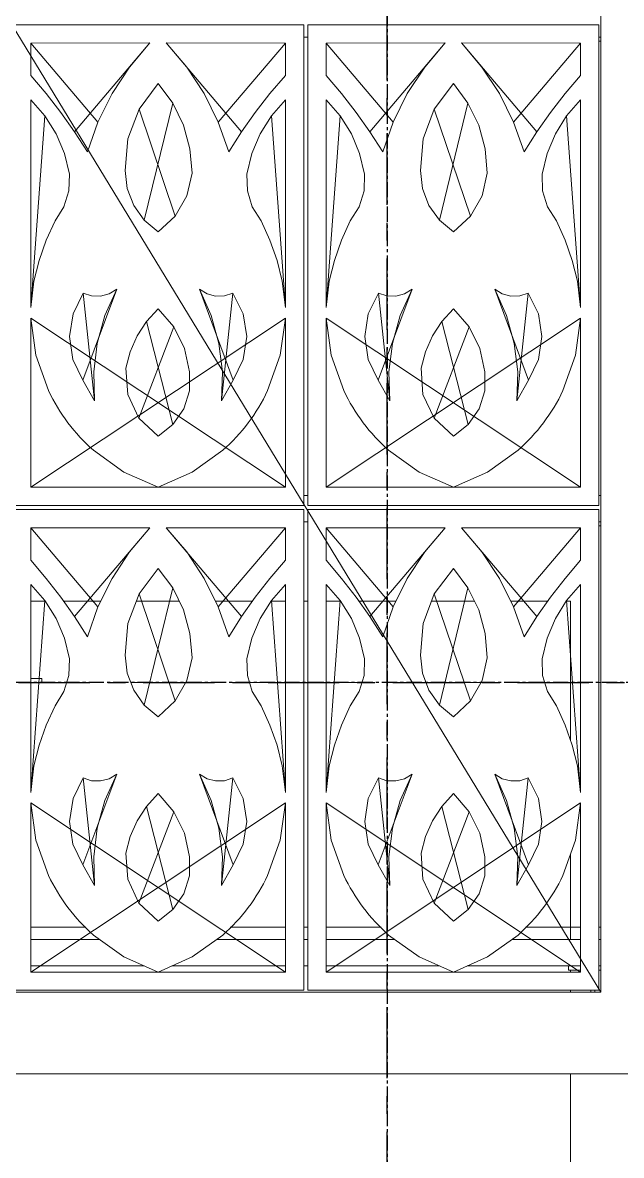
# Model space of a CAD drawing. Header units: millimetres. Extents: x -153298 to 620751, y -313239 to 250031.
# Drawn here: x 54138 to 55608, y 25166 to 27946 of the extents above; entities that cross this region are included whole.
import ezdxf
from ezdxf.enums import TextEntityAlignment as Align

# ---------------------------------------------------------------- set-up
doc = ezdxf.new("R2010")
doc.units = ezdxf.units.MM
for name, pattern in [('CENTER', [2, 1.25, -0.25, 0.25, -0.25]), ('TA_GL_000.70000', [1.925, 0.7, -0.175, 0.175, -0.175, 0.7]), ('XKITLINE00', [0])]:
    doc.linetypes.add(name, pattern=pattern)
for name, color, linetype in [('000 - 0_SYM_DWG_GRIDLINE_MAIN_COLOR_251', 251, 'Continuous'), ('000 - 0_SYM_DWG_SLOPE-SYM_TEXT_COLOR_3', 3, 'Continuous'), ('000 - EXISTING_BUILDING_MAIN_COLOR_251', 251, 'Continuous'), ('000 - EXISTING_BUILDING_MAIN_COLOR_3', 3, 'Continuous'), ('000 - GRID', 251, 'CENTER')]:
    doc.layers.add(name, color=color, linetype=linetype)
doc.layers.add('Part', color=2, linetype='Continuous', lineweight=0)
doc.styles.add('ARIAL', font='arial.ttf')
doc.styles.add('TA', font='', dxfattribs={"height": 4.5})
doc.styles.get('TA').set_extended_font_data('Cordia New')

# ---------------------------------------------------------------- blocks, each defined once
blk = doc.blocks.new('*A12821247')
at = {"layer": 'Part', "linetype": 'XKITLINE00', "lineweight": 0}
for p, q in [((495.057888, 7.699376), (495.057888, 8.82254)), ((495.057888, 8.82254), (495.257895, 8.82254)), ((495.617911, 8.82254), (495.657912, 8.82254)), ((495.057888, 3.778517), (495.057888, 5.452118)), ((495.057888, 3.138387), (495.057888, 3.178517)), ((495.057888, 2.742546), (495.057888, 2.782517)), ((495.057888, -19.280042), (495.057888, 1.142546))]:
    blk.add_line(p, q, dxfattribs=at)
blk = doc.blocks.new('*A13041267')
at = {"layer": 'Part', "linetype": 'XKITLINE00', "lineweight": 0}
for p, q in [((484.457919, 10.42254), (484.739185, 10.42254)), ((485.104635, 10.42254), (485.83285, 10.42254)), ((486.529858, 10.42254), (487.371649, 10.42254)), ((488.082964, 10.42254), (488.811179, 10.42254)), ((489.176629, 10.42254), (489.457895, 10.42254)), ((489.817911, 10.42254), (489.897911, 10.42254)), ((490.257919, 10.42254), (490.539185, 10.42254)), ((490.904635, 10.42254), (491.63285, 10.42254)), ((492.329858, 10.42254), (493.171649, 10.42254)), ((493.882964, 10.42254), (494.611179, 10.42254)), ((494.976629, 10.42254), (495.057889, 10.42254)), ((495.057889, 8.82254), (495.057889, 10.42254)), ((484.457919, 8.82254), (485.161046, 8.82254)), ((486.421795, 8.82254), (487.50225, 8.82254)), ((488.754768, 8.82254), (489.457895, 8.82254)), ((489.817911, 8.82254), (489.897911, 8.82254)), ((490.257919, 8.82254), (490.961046, 8.82254)), ((492.221795, 8.82254), (493.30225, 8.82254)), ((494.554768, 8.82254), (495.057889, 8.82254))]:
    blk.add_line(p, q, dxfattribs=at)
blk = doc.blocks.new('*A13051268')
at = {"layer": 'Part', "linetype": 'XKITLINE00', "lineweight": 0}
for p, q in [((484.457919, 8.822545), (485.161047, 8.822545)), ((486.421793, 8.822545), (487.502253, 8.822545)), ((488.754767, 8.822545), (489.457895, 8.822545)), ((489.817911, 8.822545), (489.897911, 8.822545)), ((490.257919, 8.822545), (490.961047, 8.822545)), ((492.221793, 8.822545), (493.302253, 8.822545)), ((494.554767, 8.822545), (495.257895, 8.822545)), ((495.617911, 8.822545), (495.657912, 8.822545)), ((484.457919, 4.022545), (485.541614, 4.022545)), ((488.3742, 4.022545), (489.457895, 4.022545)), ((489.817911, 4.022545), (489.897911, 4.022545)), ((490.257919, 4.022545), (491.341614, 4.022545)), ((494.1742, 4.022545), (495.257895, 4.022545)), ((495.617911, 4.022545), (495.657912, 4.022545))]:
    blk.add_line(p, q, dxfattribs=at)
blk = doc.blocks.new('*A17691722')
at = {"layer": '000 - EXISTING_BUILDING_MAIN_COLOR_3', "linetype": 'XKITLINE00', "lineweight": 0}
for p, q in [((472.457912, 40.822545), (495.657912, 2.742546)), ((495.657912, 2.742546), (495.657912, 40.822545)), ((495.657912, 2.742546), (472.457912, 2.742546)), ((398.857909, 1.142546), (521.257903, 1.142546))]:
    blk.add_line(p, q, dxfattribs=at)
blk = doc.blocks.new('*A17701723')
at = {"layer": 'Part', "linetype": 'XKITLINE00', "lineweight": 0}
for p, q in [((489.817911, 12.498517), (489.897911, 12.498517)), ((495.617911, 12.498517), (495.657912, 12.498517)), ((489.817911, 11.978517), (489.897911, 11.978517)), ((495.617911, 11.978517), (495.657912, 11.978517))]:
    blk.add_line(p, q, dxfattribs=at)
blk = doc.blocks.new('*A17711724')
at = {"layer": 'Part', "linetype": 'XKITLINE00', "lineweight": 0}
for p, q in [((489.817911, 21.498517), (489.897911, 21.498517)), ((495.617911, 21.498517), (495.657912, 21.498517))]:
    blk.add_line(p, q, dxfattribs=at)
blk = doc.blocks.new('*A17741727')
at = {"layer": 'Part', "linetype": 'XKITLINE00', "lineweight": 0}
for p, q in [((484.457919, 3.778517), (485.808691, 3.778517)), ((488.107123, 3.778517), (489.457895, 3.778517)), ((489.817911, 3.778517), (489.897911, 3.778517)), ((490.257919, 3.778517), (491.608691, 3.778517)), ((493.907123, 3.778517), (495.257895, 3.778517)), ((495.617911, 3.778517), (495.657912, 3.778517)), ((484.457919, 3.258517), (486.687711, 3.258517)), ((487.228117, 3.258517), (489.457895, 3.258517)), ((489.817911, 3.258517), (489.897911, 3.258517)), ((490.257919, 3.258517), (492.487711, 3.258517)), ((493.028117, 3.258517), (495.257895, 3.258517)), ((495.617911, 3.258517), (495.657912, 3.258517))]:
    blk.add_line(p, q, dxfattribs=at)
blk = doc.blocks.new('*A17841737')
at = {"layer": 'Part', "linetype": 'XKITLINE00', "lineweight": 0}
blk.add_line((495.617911, 11.898517), (495.657912, 11.898517), dxfattribs=at)
blk = doc.blocks.new('*A17861739')
at = {"layer": 'Part', "linetype": 'XKITLINE00', "lineweight": 0}
blk.add_line((495.617911, 21.418517), (495.657912, 21.418517), dxfattribs=at)
blk = doc.blocks.new('*A19051854')
at = {"layer": 'Part', "linetype": 'XKITLINE00', "lineweight": 0}
for p, q in [((495.457855, 2.742546), (495.457855, 2.782517)), ((495.537855, 2.742546), (495.537855, 2.782517))]:
    blk.add_line(p, q, dxfattribs=at)
blk = doc.blocks.new('*A19061855')
at = {"layer": 'Part', "linetype": 'XKITLINE00', "lineweight": 0}
for p, q in [((495.017855, 3.258517), (495.017855, 3.178517)), ((495.017855, 3.178517), (495.257895, 3.178517)), ((495.617911, 3.178517), (495.657912, 3.178517))]:
    blk.add_line(p, q, dxfattribs=at)
blk = doc.blocks.new('*A19081857')
at = {"layer": 'Part', "linetype": 'XKITLINE00', "lineweight": 0}
blk.add_line((495.617911, 8.822545), (495.657912, 8.822545), dxfattribs=at)
blk = doc.blocks.new('*A19111860')
at = {"layer": '000 - EXISTING_BUILDING_MAIN_COLOR_251', "linetype": 'XKITLINE00', "lineweight": 0}
for p, q in [((489.817911, 21.742517), (484.097911, 21.742517)), ((489.817911, 12.302517), (489.817911, 21.742517)), ((495.617911, 21.742517), (489.897911, 21.742517)), ((489.897911, 21.742517), (489.897911, 12.302517)), ((495.617911, 12.302517), (495.617911, 21.742517)), ((484.457919, 21.382523), (486.797671, 21.383195)), ((484.457919, 21.382523), (485.777312, 19.830619)), ((484.457919, 20.745377), (484.457919, 21.382523)), ((486.797671, 21.383195), (485.318825, 19.638561)), ((486.797671, 21.383195), (486.395711, 20.90812)), ((487.118143, 21.383195), (488.596989, 19.638561)), ((487.520103, 20.90812), (487.118143, 21.383195)), ((487.118143, 21.383195), (489.457895, 21.382523)), ((489.457895, 21.382523), (488.138502, 19.830619)), ((489.457895, 21.382523), (489.457895, 20.745377)), ((490.257919, 21.382523), (492.597671, 21.383195)), ((490.257919, 21.382523), (491.577312, 19.830619)), ((490.257919, 20.745377), (490.257919, 21.382523)), ((492.597671, 21.383195), (491.118825, 19.638561)), ((492.597671, 21.383195), (492.195711, 20.90812)), ((492.918143, 21.383195), (494.396989, 19.638561)), ((493.320103, 20.90812), (492.918143, 21.383195)), ((492.918143, 21.383195), (495.257895, 21.382523)), ((495.257895, 21.382523), (493.938502, 19.830619)), ((495.257895, 21.382523), (495.257895, 20.745377)), ((484.762219, 20.39014), (484.457919, 20.745377)), ((486.395711, 20.90812), (486.053931, 20.388068)), ((487.861883, 20.388068), (487.520103, 20.90812)), ((489.153595, 20.39014), (489.457895, 20.745377)), ((490.562219, 20.39014), (490.257919, 20.745377)), ((492.195711, 20.90812), (491.853931, 20.388068)), ((493.661883, 20.388068), (493.320103, 20.90812)), ((494.953595, 20.39014), (495.257895, 20.745377)), ((486.584028, 20.086175), (486.957895, 20.585694)), ((486.957895, 20.585694), (487.244908, 20.201065)), ((492.384028, 20.086175), (492.757895, 20.585694)), ((492.757895, 20.585694), (493.044908, 20.201065)), ((484.457919, 20.266434), (484.457919, 16.186434)), ((484.732936, 19.952518), (484.457919, 20.266434)), ((485.049402, 20.020927), (484.762219, 20.39014)), ((486.053931, 20.388068), (485.777312, 19.830619)), ((488.138502, 19.830619), (487.861883, 20.388068)), ((489.153595, 20.39014), (488.866412, 20.020927)), ((489.182878, 19.952518), (489.457895, 20.266434)), ((489.457895, 16.186434), (489.457895, 20.266434)), ((490.257919, 20.266434), (490.257919, 16.186434)), ((490.532936, 19.952518), (490.257919, 20.266434)), ((490.849402, 20.020927), (490.562219, 20.39014)), ((491.853931, 20.388068), (491.577312, 19.830619)), ((493.938502, 19.830619), (493.661883, 20.388068)), ((494.953595, 20.39014), (494.666412, 20.020927)), ((494.982878, 19.952518), (495.257895, 20.266434)), ((495.257895, 16.186434), (495.257895, 20.266434)), ((485.318825, 19.638561), (485.049402, 20.020927)), ((486.363857, 19.502377), (486.584028, 20.086175)), ((486.584028, 20.086175), (487.295296, 17.983653)), ((487.244908, 20.201065), (486.684853, 17.901446)), ((487.244908, 20.201065), (487.456162, 19.770151)), ((488.866412, 20.020927), (488.596989, 19.638561)), ((491.118825, 19.638561), (490.849402, 20.020927)), ((492.163857, 19.502377), (492.384028, 20.086175)), ((492.384028, 20.086175), (493.095296, 17.983653)), ((493.044908, 20.201065), (492.484853, 17.901446)), ((493.044908, 20.201065), (493.256162, 19.770151)), ((494.666412, 20.020927), (494.396989, 19.638561)), ((484.457919, 16.186434), (484.732936, 19.952518)), ((484.732936, 19.952518), (484.954443, 19.598805)), ((485.777312, 19.830619), (485.569888, 19.243897)), ((488.345926, 19.243897), (488.138502, 19.830619)), ((488.961371, 19.598805), (489.182878, 19.952518)), ((489.182878, 19.952518), (489.457895, 16.186434)), ((490.257919, 16.186434), (490.532936, 19.952518)), ((490.532936, 19.952518), (490.754443, 19.598805)), ((491.577312, 19.830619), (491.369888, 19.243897)), ((494.145926, 19.243897), (493.938502, 19.830619)), ((494.761371, 19.598805), (494.982878, 19.952518)), ((494.982878, 19.952518), (495.257895, 16.186434)), ((484.954443, 19.598805), (485.116785, 19.214328)), ((485.569888, 19.243897), (485.318825, 19.638561)), ((487.456162, 19.770151), (487.584427, 19.307697)), ((488.596989, 19.638561), (488.345926, 19.243897)), ((488.799029, 19.214328), (488.961371, 19.598805)), ((490.754443, 19.598805), (490.916785, 19.214328)), ((491.369888, 19.243897), (491.118825, 19.638561)), ((493.256162, 19.770151), (493.384427, 19.307697)), ((494.396989, 19.638561), (494.145926, 19.243897)), ((494.599029, 19.214328), (494.761371, 19.598805)), ((486.314758, 18.880376), (486.363857, 19.502377)), ((492.114758, 18.880376), (492.163857, 19.502377)), ((485.215815, 18.808901), (485.116785, 19.214328)), ((487.625313, 18.829529), (487.584427, 19.307697)), ((488.699998, 18.808901), (488.799029, 19.214328)), ((491.015815, 18.808901), (490.916785, 19.214328)), ((493.425313, 18.829529), (493.384427, 19.307697)), ((494.499998, 18.808901), (494.599029, 19.214328)), ((485.215815, 18.808901), (485.203508, 18.481042)), ((486.352504, 18.525819), (486.314758, 18.880376)), ((487.625313, 18.829529), (487.524698, 18.381468)), ((488.712306, 18.481042), (488.699998, 18.808901)), ((491.015815, 18.808901), (491.003508, 18.481042)), ((492.152504, 18.525819), (492.114758, 18.880376)), ((493.425313, 18.829529), (493.324698, 18.381468)), ((494.512306, 18.481042), (494.499998, 18.808901)), ((485.203508, 18.481042), (485.10734, 18.167363)), ((486.478596, 18.192297), (486.352504, 18.525819)), ((488.808474, 18.167363), (488.712306, 18.481042)), ((491.003508, 18.481042), (490.90734, 18.167363)), ((492.278596, 18.192297), (492.152504, 18.525819)), ((494.608474, 18.167363), (494.512306, 18.481042)), ((487.524698, 18.381468), (487.295296, 17.983653)), ((493.324698, 18.381468), (493.095296, 17.983653)), ((484.933773, 17.888944), (485.10734, 18.167363)), ((486.684853, 17.901446), (486.478596, 18.192297)), ((488.982041, 17.888944), (488.808474, 18.167363)), ((490.733773, 17.888944), (490.90734, 18.167363)), ((492.484853, 17.901446), (492.278596, 18.192297)), ((494.782041, 17.888944), (494.608474, 18.167363)), ((484.933773, 17.888944), (484.759609, 17.508841)), ((486.957895, 17.672135), (486.684853, 17.901446)), ((487.295296, 17.983653), (486.957895, 17.672135)), ((489.156205, 17.508841), (488.982041, 17.888944)), ((490.733773, 17.888944), (490.559609, 17.508841)), ((492.757895, 17.672135), (492.484853, 17.901446)), ((493.095296, 17.983653), (492.757895, 17.672135)), ((494.956205, 17.508841), (494.782041, 17.888944)), ((484.759609, 17.508841), (484.621038, 17.114367)), ((489.294776, 17.114367), (489.156205, 17.508841)), ((490.559609, 17.508841), (490.421038, 17.114367)), ((495.094776, 17.114367), (494.956205, 17.508841)), ((484.621038, 17.114367), (484.519228, 16.708848)), ((489.396585, 16.708848), (489.294776, 17.114367)), ((490.421038, 17.114367), (490.319228, 16.708848)), ((495.196585, 16.708848), (495.094776, 17.114367)), ((484.519228, 16.708848), (484.457919, 16.186434)), ((489.457895, 16.186434), (489.396585, 16.708848)), ((490.319228, 16.708848), (490.257919, 16.186434)), ((495.257895, 16.186434), (495.196585, 16.708848)), ((485.287051, 16.065111), (485.486307, 16.471741)), ((486.145884, 16.545792), (485.481119, 14.761918)), ((485.486307, 16.471741), (485.708994, 14.356827)), ((485.486307, 16.471741), (485.65231, 16.41699)), ((486.145884, 16.545792), (485.91483, 16.029249)), ((485.996155, 16.455593), (486.145884, 16.545792)), ((487.76993, 16.545792), (488.434695, 14.761918)), ((488.000984, 16.029249), (487.76993, 16.545792)), ((487.76993, 16.545792), (487.919659, 16.455593)), ((488.429507, 16.471741), (488.20682, 14.356827)), ((488.263504, 16.41699), (488.429507, 16.471741)), ((488.429507, 16.471741), (488.628763, 16.065111)), ((491.087051, 16.065111), (491.286307, 16.471741)), ((491.945884, 16.545792), (491.281119, 14.761918)), ((491.286307, 16.471741), (491.508994, 14.356827)), ((491.286307, 16.471741), (491.45231, 16.41699)), ((491.945884, 16.545792), (491.71483, 16.029249)), ((491.796155, 16.455593), (491.945884, 16.545792)), ((493.56993, 16.545792), (494.234695, 14.761918)), ((493.800984, 16.029249), (493.56993, 16.545792)), ((493.56993, 16.545792), (493.719659, 16.455593)), ((494.229507, 16.471741), (494.00682, 14.356827)), ((494.063504, 16.41699), (494.229507, 16.471741)), ((494.229507, 16.471741), (494.428763, 16.065111)), ((485.65231, 16.41699), (485.82702, 16.411456)), ((485.82702, 16.411456), (485.996155, 16.455593)), ((487.919659, 16.455593), (488.088793, 16.411456)), ((488.088793, 16.411456), (488.263504, 16.41699)), ((491.45231, 16.41699), (491.62702, 16.411456)), ((491.62702, 16.411456), (491.796155, 16.455593)), ((493.719659, 16.455593), (493.888793, 16.411456)), ((493.888793, 16.411456), (494.063504, 16.41699)), ((485.217637, 15.617637), (485.287051, 16.065111)), ((485.91483, 16.029249), (485.763059, 15.484118)), ((486.732818, 15.912025), (486.957895, 16.16272)), ((486.957895, 16.16272), (487.265902, 15.80632)), ((488.152755, 15.484118), (488.000984, 16.029249)), ((488.628763, 16.065111), (488.698177, 15.617637)), ((491.017637, 15.617637), (491.087051, 16.065111)), ((491.71483, 16.029249), (491.563059, 15.484118)), ((492.532818, 15.912025), (492.757895, 16.16272)), ((492.757895, 16.16272), (493.065902, 15.80632)), ((493.952755, 15.484118), (493.800984, 16.029249)), ((494.428763, 16.065111), (494.498177, 15.617637)), ((489.457895, 12.658387), (484.457919, 15.978957)), ((489.457895, 15.978957), (484.457919, 12.658387)), ((484.457919, 12.658387), (484.457919, 15.978957)), ((484.457919, 15.978957), (484.559356, 15.249821)), ((486.54957, 15.62931), (486.732818, 15.912025)), ((487.265902, 15.80632), (486.582075, 14.014752)), ((486.732818, 15.912025), (487.251025, 13.890287)), ((487.265902, 15.80632), (487.47561, 15.384524)), ((489.356458, 15.249821), (489.457895, 15.978957)), ((489.457895, 15.978957), (489.457895, 12.658387)), ((495.257895, 12.658387), (490.257919, 15.978957)), ((495.257895, 15.978957), (490.257919, 12.658387)), ((490.257919, 12.658387), (490.257919, 15.978957)), ((490.257919, 15.978957), (490.359356, 15.249821)), ((492.34957, 15.62931), (492.532818, 15.912025)), ((493.065902, 15.80632), (492.382075, 14.014752)), ((492.532818, 15.912025), (493.051025, 13.890287)), ((493.065902, 15.80632), (493.27561, 15.384524)), ((495.156458, 15.249821), (495.257895, 15.978957)), ((495.257895, 15.978957), (495.257895, 12.658387)), ((485.284335, 15.16975), (485.217637, 15.617637)), ((486.412631, 15.321487), (486.54957, 15.62931)), ((488.698177, 15.617637), (488.631479, 15.16975)), ((491.084335, 15.16975), (491.017637, 15.617637)), ((492.212631, 15.321487), (492.34957, 15.62931)), ((494.498177, 15.617637), (494.431479, 15.16975)), ((485.763059, 15.484118), (485.693936, 14.922491)), ((487.47561, 15.384524), (487.573846, 14.92383)), ((488.221878, 14.922491), (488.152755, 15.484118)), ((491.563059, 15.484118), (491.493936, 14.922491)), ((493.27561, 15.384524), (493.373846, 14.92383)), ((494.021878, 14.922491), (493.952755, 15.484118)), ((484.559356, 15.249821), (484.805602, 14.55607)), ((485.481119, 14.761918), (485.284335, 15.16975)), ((486.325347, 14.996081), (486.412631, 15.321487)), ((488.631479, 15.16975), (488.434695, 14.761918)), ((489.110212, 14.55607), (489.356458, 15.249821)), ((490.359356, 15.249821), (490.605602, 14.55607)), ((491.281119, 14.761918), (491.084335, 15.16975)), ((492.125347, 14.996081), (492.212631, 15.321487)), ((494.431479, 15.16975), (494.234695, 14.761918)), ((494.910212, 14.55607), (495.156458, 15.249821)), ((485.693936, 14.922491), (485.708994, 14.356827)), ((486.361087, 14.481185), (486.325347, 14.996081)), ((487.57361, 14.551665), (487.573846, 14.92383)), ((488.20682, 14.356827), (488.221878, 14.922491)), ((491.493936, 14.922491), (491.508994, 14.356827)), ((492.161087, 14.481185), (492.125347, 14.996081)), ((493.37361, 14.551665), (493.373846, 14.92383)), ((494.00682, 14.356827), (494.021878, 14.922491)), ((485.708994, 14.356827), (485.481119, 14.761918)), ((488.434695, 14.761918), (488.20682, 14.356827)), ((491.508994, 14.356827), (491.281119, 14.761918)), ((494.234695, 14.761918), (494.00682, 14.356827)), ((486.582075, 14.014752), (486.361087, 14.481185)), ((487.57361, 14.551665), (487.462653, 14.196425)), ((492.382075, 14.014752), (492.161087, 14.481185)), ((493.37361, 14.551665), (493.262653, 14.196425)), ((486.957895, 13.660981), (486.582075, 14.014752)), ((487.462653, 14.196425), (487.251025, 13.890287)), ((492.757895, 13.660981), (492.382075, 14.014752)), ((493.262653, 14.196425), (493.051025, 13.890287)), ((487.251025, 13.890287), (486.957895, 13.660981)), ((493.051025, 13.890287), (492.757895, 13.660981)), ((485.686609, 13.385891), (486.285244, 12.957448)), ((487.63057, 12.957448), (488.229205, 13.385891)), ((491.486609, 13.385891), (492.085244, 12.957448)), ((493.43057, 12.957448), (494.029205, 13.385891)), ((486.285244, 12.957448), (486.957919, 12.658387)), ((486.957919, 12.658387), (487.63057, 12.957448)), ((492.085244, 12.957448), (492.757919, 12.658387)), ((492.757919, 12.658387), (493.43057, 12.957448)), ((489.457895, 12.658387), (484.457919, 12.658387)), ((495.257895, 12.658387), (490.257919, 12.658387)), ((484.097911, 12.302517), (489.817911, 12.302517)), ((489.897911, 12.302517), (495.617911, 12.302517)), ((489.817911, 12.222517), (484.097911, 12.222517)), ((489.817911, 2.782517), (489.817911, 12.222517)), ((495.617911, 12.222517), (489.897911, 12.222517)), ((489.897911, 12.222517), (489.897911, 2.782517)), ((495.617911, 2.782517), (495.617911, 12.222517)), ((484.457919, 11.862523), (486.797671, 11.863195)), ((484.457919, 11.862523), (485.777312, 10.310619)), ((484.457919, 11.225377), (484.457919, 11.862523)), ((486.797671, 11.863195), (485.318825, 10.118561)), ((486.797671, 11.863195), (486.395711, 11.38812)), ((488.596989, 10.118561), (487.118143, 11.863195)), ((487.520103, 11.38812), (487.118143, 11.863195)), ((487.118143, 11.863195), (489.457895, 11.862523)), ((489.457895, 11.862523), (488.138502, 10.310619)), ((489.457895, 11.862523), (489.457895, 11.225377)), ((490.257919, 11.862523), (492.597671, 11.863195)), ((491.577312, 10.310619), (490.257919, 11.862523)), ((490.257919, 11.225377), (490.257919, 11.862523)), ((492.597671, 11.863195), (491.118825, 10.118561)), ((492.597671, 11.863195), (492.195711, 11.38812)), ((494.396989, 10.118561), (492.918143, 11.863195)), ((493.320103, 11.38812), (492.918143, 11.863195)), ((492.918143, 11.863195), (495.257895, 11.862523)), ((495.257895, 11.862523), (493.938502, 10.310619)), ((495.257895, 11.862523), (495.257895, 11.225377)), ((486.395711, 11.38812), (486.053931, 10.868068)), ((487.861883, 10.868068), (487.520103, 11.38812)), ((492.195711, 11.38812), (491.853931, 10.868068)), ((493.661883, 10.868068), (493.320103, 11.38812)), ((484.762219, 10.87014), (484.457919, 11.225377)), ((489.153595, 10.87014), (489.457895, 11.225377)), ((490.562219, 10.87014), (490.257919, 11.225377)), ((494.953595, 10.87014), (495.257895, 11.225377)), ((486.584028, 10.566175), (486.957895, 11.065694)), ((486.957895, 11.065694), (487.244908, 10.681065)), ((492.384028, 10.566175), (492.757895, 11.065694)), ((492.757895, 11.065694), (493.044908, 10.681065)), ((484.457919, 10.746434), (484.457919, 6.666434)), ((484.732936, 10.432518), (484.457919, 10.746434)), ((485.049402, 10.500927), (484.762219, 10.87014)), ((486.053931, 10.868068), (485.777312, 10.310619)), ((487.244908, 10.681065), (486.684853, 8.381446)), ((487.244908, 10.681065), (487.456162, 10.250151)), ((488.138502, 10.310619), (487.861883, 10.868068)), ((489.153595, 10.87014), (488.866412, 10.500927)), ((489.182878, 10.432518), (489.457895, 10.746434)), ((489.457895, 6.666434), (489.457895, 10.746434)), ((490.257919, 10.746434), (490.257919, 6.666434)), ((490.532936, 10.432518), (490.257919, 10.746434)), ((490.849402, 10.500927), (490.562219, 10.87014)), ((491.853931, 10.868068), (491.577312, 10.310619)), ((493.044908, 10.681065), (492.484853, 8.381446)), ((493.044908, 10.681065), (493.256162, 10.250151)), ((493.938502, 10.310619), (493.661883, 10.868068)), ((494.953595, 10.87014), (494.666412, 10.500927)), ((494.982878, 10.432518), (495.257895, 10.746434)), ((495.257895, 6.666434), (495.257895, 10.746434)), ((485.318825, 10.118561), (485.049402, 10.500927)), ((486.363857, 9.982377), (486.584028, 10.566175)), ((486.584028, 10.566175), (487.295296, 8.463653)), ((488.866412, 10.500927), (488.596989, 10.118561)), ((491.118825, 10.118561), (490.849402, 10.500927)), ((492.163857, 9.982377), (492.384028, 10.566175)), ((492.384028, 10.566175), (493.095296, 8.463653)), ((494.666412, 10.500927), (494.396989, 10.118561)), ((484.457919, 6.666434), (484.732936, 10.432518)), ((484.732936, 10.432518), (484.954443, 10.078805)), ((485.777312, 10.310619), (485.569888, 9.723897)), ((487.456162, 10.250151), (487.584427, 9.787697)), ((488.345926, 9.723897), (488.138502, 10.310619)), ((488.961371, 10.078805), (489.182878, 10.432518)), ((489.182878, 10.432518), (489.457895, 6.666434)), ((490.257919, 6.666434), (490.532936, 10.432518)), ((490.532936, 10.432518), (490.754443, 10.078805)), ((491.577312, 10.310619), (491.369888, 9.723897)), ((493.256162, 10.250151), (493.384427, 9.787697)), ((494.145926, 9.723897), (493.938502, 10.310619)), ((494.761371, 10.078805), (494.982878, 10.432518)), ((494.982878, 10.432518), (495.257895, 6.666434)), ((484.954443, 10.078805), (485.116785, 9.694328)), ((485.569888, 9.723897), (485.318825, 10.118561)), ((488.596989, 10.118561), (488.345926, 9.723897)), ((488.799029, 9.694328), (488.961371, 10.078805)), ((490.754443, 10.078805), (490.916785, 9.694328)), ((491.369888, 9.723897), (491.118825, 10.118561)), ((494.396989, 10.118561), (494.145926, 9.723897)), ((494.599029, 9.694328), (494.761371, 10.078805)), ((486.314758, 9.360376), (486.363857, 9.982377)), ((487.625313, 9.309529), (487.584427, 9.787697)), ((492.114758, 9.360376), (492.163857, 9.982377)), ((493.425313, 9.309529), (493.384427, 9.787697)), ((485.215815, 9.288901), (485.116785, 9.694328)), ((488.699998, 9.288901), (488.799029, 9.694328)), ((491.015815, 9.288901), (490.916785, 9.694328)), ((494.499998, 9.288901), (494.599029, 9.694328)), ((486.352504, 9.005819), (486.314758, 9.360376)), ((492.152504, 9.005819), (492.114758, 9.360376)), ((485.215815, 9.288901), (485.203508, 8.961042)), ((487.625313, 9.309529), (487.524698, 8.861468)), ((488.712306, 8.961042), (488.699998, 9.288901)), ((491.015815, 9.288901), (491.003508, 8.961042)), ((493.425313, 9.309529), (493.324698, 8.861468)), ((494.512306, 8.961042), (494.499998, 9.288901)), ((485.203508, 8.961042), (485.10734, 8.647363)), ((486.478596, 8.672297), (486.352504, 9.005819)), ((488.808474, 8.647363), (488.712306, 8.961042)), ((491.003508, 8.961042), (490.90734, 8.647363)), ((492.278596, 8.672297), (492.152504, 9.005819)), ((494.608474, 8.647363), (494.512306, 8.961042)), ((487.524698, 8.861468), (487.295296, 8.463653)), ((493.324698, 8.861468), (493.095296, 8.463653)), ((484.933773, 8.368944), (485.10734, 8.647363)), ((486.684853, 8.381446), (486.478596, 8.672297)), ((487.295296, 8.463653), (486.957895, 8.152135)), ((488.982041, 8.368944), (488.808474, 8.647363)), ((490.733773, 8.368944), (490.90734, 8.647363)), ((492.484853, 8.381446), (492.278596, 8.672297)), ((493.095296, 8.463653), (492.757895, 8.152135)), ((494.782041, 8.368944), (494.608474, 8.647363)), ((484.933773, 8.368944), (484.759609, 7.988841)), ((486.957895, 8.152135), (486.684853, 8.381446)), ((489.156205, 7.988841), (488.982041, 8.368944)), ((490.733773, 8.368944), (490.559609, 7.988841)), ((492.757895, 8.152135), (492.484853, 8.381446)), ((494.956205, 7.988841), (494.782041, 8.368944)), ((484.759609, 7.988841), (484.621038, 7.594367)), ((489.294776, 7.594367), (489.156205, 7.988841)), ((490.559609, 7.988841), (490.421038, 7.594367)), ((495.094776, 7.594367), (494.956205, 7.988841)), ((484.621038, 7.594367), (484.519228, 7.188848)), ((489.396585, 7.188848), (489.294776, 7.594367)), ((490.421038, 7.594367), (490.319228, 7.188848)), ((495.196585, 7.188848), (495.094776, 7.594367)), ((484.519228, 7.188848), (484.457919, 6.666434)), ((489.457895, 6.666434), (489.396585, 7.188848)), ((490.319228, 7.188848), (490.257919, 6.666434)), ((495.257895, 6.666434), (495.196585, 7.188848)), ((485.287051, 6.545111), (485.486307, 6.951741)), ((486.145884, 7.025792), (485.481119, 5.241918)), ((485.486307, 6.951741), (485.708994, 4.836827)), ((485.486307, 6.951741), (485.65231, 6.89699)), ((485.65231, 6.89699), (485.82702, 6.891456)), ((485.82702, 6.891456), (485.996155, 6.935593)), ((486.145884, 7.025792), (485.91483, 6.509249)), ((485.996155, 6.935593), (486.145884, 7.025792)), ((487.76993, 7.025792), (488.434695, 5.241918)), ((488.000984, 6.509249), (487.76993, 7.025792)), ((487.76993, 7.025792), (487.919659, 6.935593)), ((487.919659, 6.935593), (488.088793, 6.891456)), ((488.088793, 6.891456), (488.263504, 6.89699)), ((488.429507, 6.951741), (488.20682, 4.836827)), ((488.263504, 6.89699), (488.429507, 6.951741)), ((488.429507, 6.951741), (488.628763, 6.545111)), ((491.087051, 6.545111), (491.286307, 6.951741)), ((491.945884, 7.025792), (491.281119, 5.241918)), ((491.286307, 6.951741), (491.508994, 4.836827)), ((491.286307, 6.951741), (491.45231, 6.89699)), ((491.45231, 6.89699), (491.62702, 6.891456)), ((491.62702, 6.891456), (491.796155, 6.935593)), ((491.945884, 7.025792), (491.71483, 6.509249)), ((491.796155, 6.935593), (491.945884, 7.025792)), ((493.56993, 7.025792), (494.234695, 5.241918)), ((493.800984, 6.509249), (493.56993, 7.025792)), ((493.56993, 7.025792), (493.719659, 6.935593)), ((493.719659, 6.935593), (493.888793, 6.891456)), ((493.888793, 6.891456), (494.063504, 6.89699)), ((494.229507, 6.951741), (494.00682, 4.836827)), ((494.063504, 6.89699), (494.229507, 6.951741)), ((494.229507, 6.951741), (494.428763, 6.545111)), ((489.457895, 3.138387), (484.457919, 6.458957)), ((489.457895, 6.458957), (484.457919, 3.138387)), ((484.457919, 3.138387), (484.457919, 6.458957)), ((484.457919, 6.458957), (484.559356, 5.729821)), ((485.217637, 6.097637), (485.287051, 6.545111)), ((485.91483, 6.509249), (485.763059, 5.964118)), ((486.732818, 6.392025), (486.957895, 6.64272)), ((486.957895, 6.64272), (487.265902, 6.28632)), ((488.152755, 5.964118), (488.000984, 6.509249)), ((488.628763, 6.545111), (488.698177, 6.097637)), ((489.356458, 5.729821), (489.457895, 6.458957)), ((489.457895, 6.458957), (489.457895, 3.138387)), ((495.257895, 3.138387), (490.257919, 6.458957)), ((495.257895, 6.458957), (490.257919, 3.138387)), ((490.257919, 3.138387), (490.257919, 6.458957)), ((490.257919, 6.458957), (490.359356, 5.729821)), ((491.017637, 6.097637), (491.087051, 6.545111)), ((491.71483, 6.509249), (491.563059, 5.964118)), ((492.532818, 6.392025), (492.757895, 6.64272)), ((492.757895, 6.64272), (493.065902, 6.28632)), ((493.952755, 5.964118), (493.800984, 6.509249)), ((494.428763, 6.545111), (494.498177, 6.097637)), ((495.156458, 5.729821), (495.257895, 6.458957)), ((495.257895, 6.458957), (495.257895, 3.138387)), ((486.54957, 6.10931), (486.732818, 6.392025)), ((487.265902, 6.28632), (486.582075, 4.494752)), ((486.732818, 6.392025), (487.251025, 4.370287)), ((487.265902, 6.28632), (487.47561, 5.864524)), ((492.34957, 6.10931), (492.532818, 6.392025)), ((493.065902, 6.28632), (492.382075, 4.494752)), ((492.532818, 6.392025), (493.051025, 4.370287)), ((493.065902, 6.28632), (493.27561, 5.864524)), ((485.284335, 5.64975), (485.217637, 6.097637)), ((486.412631, 5.801487), (486.54957, 6.10931)), ((488.698177, 6.097637), (488.631479, 5.64975)), ((491.084335, 5.64975), (491.017637, 6.097637)), ((492.212631, 5.801487), (492.34957, 6.10931)), ((494.498177, 6.097637), (494.431479, 5.64975)), ((485.763059, 5.964118), (485.693936, 5.402491)), ((486.325347, 5.476081), (486.412631, 5.801487)), ((487.47561, 5.864524), (487.573846, 5.40383)), ((488.221878, 5.402491), (488.152755, 5.964118)), ((491.563059, 5.964118), (491.493936, 5.402491)), ((492.125347, 5.476081), (492.212631, 5.801487)), ((493.27561, 5.864524), (493.373846, 5.40383)), ((494.021878, 5.402491), (493.952755, 5.964118)), ((484.559356, 5.729821), (484.805602, 5.03607)), ((485.481119, 5.241918), (485.284335, 5.64975)), ((488.631479, 5.64975), (488.434695, 5.241918)), ((489.110212, 5.03607), (489.356458, 5.729821)), ((490.359356, 5.729821), (490.605602, 5.03607)), ((491.281119, 5.241918), (491.084335, 5.64975)), ((494.431479, 5.64975), (494.234695, 5.241918)), ((494.910212, 5.03607), (495.156458, 5.729821)), ((485.693936, 5.402491), (485.708994, 4.836827)), ((486.361087, 4.961185), (486.325347, 5.476081)), ((487.57361, 5.031665), (487.573846, 5.40383)), ((488.20682, 4.836827), (488.221878, 5.402491)), ((491.493936, 5.402491), (491.508994, 4.836827)), ((492.161087, 4.961185), (492.125347, 5.476081)), ((493.37361, 5.031665), (493.373846, 5.40383)), ((494.00682, 4.836827), (494.021878, 5.402491)), ((485.708994, 4.836827), (485.481119, 5.241918)), ((488.434695, 5.241918), (488.20682, 4.836827)), ((491.508994, 4.836827), (491.281119, 5.241918)), ((494.234695, 5.241918), (494.00682, 4.836827)), ((486.582075, 4.494752), (486.361087, 4.961185)), ((487.57361, 5.031665), (487.462653, 4.676425)), ((492.382075, 4.494752), (492.161087, 4.961185)), ((493.37361, 5.031665), (493.262653, 4.676425)), ((487.462653, 4.676425), (487.251025, 4.370287)), ((493.262653, 4.676425), (493.051025, 4.370287)), ((486.957895, 4.140981), (486.582075, 4.494752)), ((492.757895, 4.140981), (492.382075, 4.494752)), ((487.251025, 4.370287), (486.957895, 4.140981)), ((493.051025, 4.370287), (492.757895, 4.140981)), ((485.686609, 3.865891), (486.285244, 3.437448)), ((487.63057, 3.437448), (488.229205, 3.865891)), ((491.486609, 3.865891), (492.085244, 3.437448)), ((493.43057, 3.437448), (494.029205, 3.865891)), ((486.285244, 3.437448), (486.957919, 3.138387)), ((486.957919, 3.138387), (487.63057, 3.437448)), ((492.085244, 3.437448), (492.757919, 3.138387)), ((492.757919, 3.138387), (493.43057, 3.437448)), ((489.457895, 3.138387), (484.457919, 3.138387)), ((495.257895, 3.138387), (490.257919, 3.138387)), ((484.097911, 2.782517), (489.817911, 2.782517)), ((489.897911, 2.782517), (495.617911, 2.782517))]:
    blk.add_line(p, q, dxfattribs=at)
for centre, start, end in [((488.090858, 16.112746), 205.353329, 228.597597), ((485.824956, 16.112746), 311.402403, 334.646671), ((493.890858, 16.112746), 205.353329, 228.597597), ((491.624956, 16.112746), 311.402403, 334.646671), ((488.090858, 6.592746), 205.353329, 228.597597), ((485.824956, 6.592746), 311.402403, 334.646671), ((493.890858, 6.592746), 205.353329, 228.597597), ((491.624956, 6.592746), 311.402403, 334.646671)]:
    blk.add_arc(centre, 3.635402, start, end, dxfattribs=at)
blk = doc.blocks.new('*A19141863')
at = {"layer": 'Part', "linetype": 'XKITLINE00', "lineweight": 0}
for p, q in [((483.0778, 8.902545), (483.657895, 8.902545)), ((483.0778, 8.822545), (483.0778, 8.902545)), ((484.017911, 8.902545), (484.097911, 8.902545)), ((484.457919, 8.902545), (484.6778, 8.902545)), ((484.6778, 8.822545), (484.6778, 8.902545)), ((483.0778, 8.822545), (483.657895, 8.822545)), ((484.017911, 8.822545), (484.097911, 8.822545)), ((484.457919, 8.822545), (484.6778, 8.822545))]:
    blk.add_line(p, q, dxfattribs=at)
blk = doc.blocks.new('*U5052')
at = {"layer": '000 - 0_SYM_DWG_GRIDLINE_MAIN_COLOR_251', "color": 0, "linetype": 'ByBlock', "ltscale": 5}
blk.add_line((20, 0), (-355.735, 0), dxfattribs=at)
at = {"style": 'TA', "flags": 1}
blk.add_attdef('LOCATION', (6, -6), '', height=4.5, rotation=270, dxfattribs=at)
at = {"layer": '000 - 0_SYM_DWG_SLOPE-SYM_TEXT_COLOR_3', "style": 'ARIAL'}
blk.add_attdef('GRID-HEAD', text='', height=4, rotation=90, dxfattribs=at).set_placement((40, 0), align=Align.MIDDLE_CENTER)
blk = doc.blocks.new('*U6394')
at = {"layer": '000 - 0_SYM_DWG_GRIDLINE_MAIN_COLOR_251', "color": 0, "linetype": 'ByBlock', "ltscale": 5}
blk.add_line((20, 0), (-651.806, 0), dxfattribs=at)
at = {"style": 'TA', "flags": 1}
blk.add_attdef('LOCATION', (6, -6), '', height=4.5, rotation=270, dxfattribs=at)
blk = doc.blocks.new('W-1-PP19-ST-ENT1-1_20260610-094632_ELEVATION_1_DIMS')
at = {"layer": '000 - GRID', "linetype": 'TA_GL_000.70000', "xscale": 50.00000000000004, "yscale": 50.00000000000004, "zscale": 50.00000000000004}
for name, p, rotation in [('*U5052', (22800, 101510), 270), ('*U6394', (-2830, 109750), 180)]:
    blk.add_blockref(name, p, dxfattribs=dict(at, rotation=rotation))

msp = doc.modelspace()

# ---------------------------------------------------------------- linework, layer by layer
at = {"color": 1, "linetype": 'CENTER', "ltscale": 30}
for p, q in [((55032.7713, 32774.6401), (55032.7713, 16703.507)), ((59557.5016, 26325.8988), (24877.4489, 26325.8988))]:
    msp.add_line(p, q, dxfattribs=at)

# ---------------------------------------------------------------- block references
at = {"color": 6}
msp.add_blockref('W-1-PP19-ST-ENT1-1_20260610-094632_ELEVATION_1_DIMS', (32232.7713, -83424.1012), dxfattribs=at)
at = {"lineweight": 0, "xscale": 125, "yscale": 125, "zscale": 125}
for name in ['*A17691722', '*A19111860', '*A19081857', '*A17711724', '*A17861739', '*A17701723', '*A17841737', '*A13041267', '*A19141863', '*A13051268', '*A12821247', '*A17741727', '*A19061855', '*A19051854']:
    msp.add_blockref(name, (-6399.4671, 25223.0807), dxfattribs=at)

doc.saveas('drawing.dxf')
